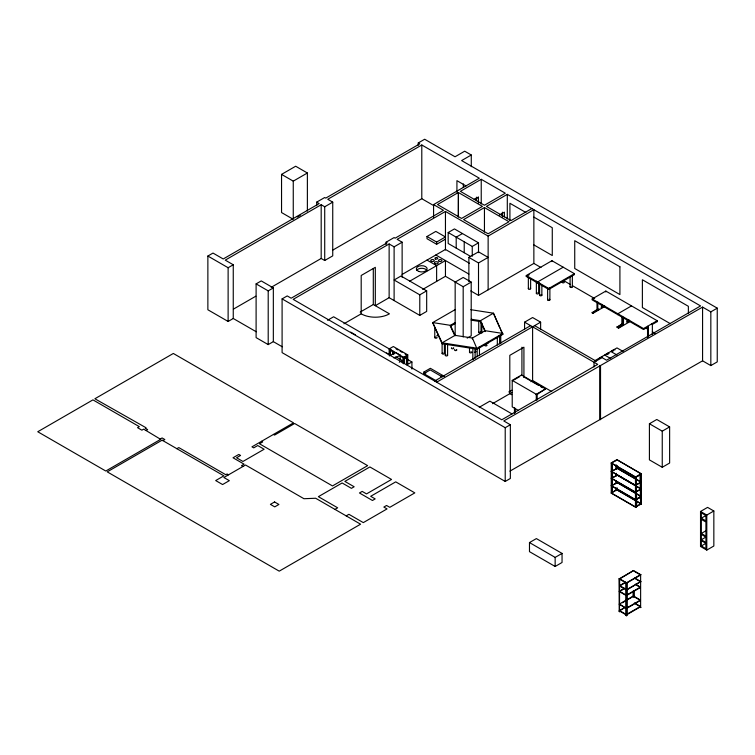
<?xml version="1.0" encoding="UTF-8"?>
<svg xmlns="http://www.w3.org/2000/svg" width="755" height="755" viewBox="0 0 755 755"><rect width="100%" height="100%" fill="white"/><g stroke="black" fill="none" stroke-linecap="round" stroke-linejoin="round"><path stroke-width="1.13" d="M307.379 172.999L293.261 181.143L293.261 219.318L281.549 212.551L281.549 174.386L295.667 166.232L307.379 172.999L307.379 211.164M256.247 331.766L233.257 318.497L228.123 321.46L207.87 309.767L207.87 256.039L213.004 253.067L223.225 258.974L319.176 203.576L316.685 202.142L316.685 205.643M418.251 145.281L418.251 142.95L424.669 139.241L455.038 156.776L464.702 151.198L471.28 154.992L471.28 166.676M316.685 202.142L324.716 197.508L325.754 198.112L419.78 143.828L418.251 142.95M297.3 216.987L300.32 215.241M433.578 217.44L433.578 204.596L479.312 178.199L421.79 144.988L327.764 199.273L332.738 202.142L332.738 255.869L324.716 260.503L321.186 258.465L271.168 287.344M332.738 202.142L324.716 206.776L321.186 204.737L225.235 260.135L233.257 264.769L233.257 318.497M207.87 256.039L228.123 267.732L233.257 264.769M471.28 154.992L461.626 160.57L717.25 308.153L717.25 361.89L710.832 365.59L702.575 360.824L509.899 471.139M273.338 341.637L268.204 344.601L256.105 337.617L256.105 283.889L261.239 280.917L273.338 287.91L273.338 341.637L282.266 346.79M332.813 250.084L421.79 198.716L433.832 205.671M233.399 309.144L255.851 296.177M256.105 283.889L268.204 290.873L273.338 287.91M481.237 179.303L460.371 191.345L484.446 205.247L505.303 193.204L481.237 179.303L481.237 203.982M717.25 308.153L710.832 311.862L702.575 307.096L503.774 420.95L510.352 424.744L510.352 478.472L505.218 481.445L282.096 352.623L282.096 298.886L287.23 295.922L291.175 298.206L387.126 242.808L386.088 242.204L386.088 244.544M386.088 242.204L394.11 237.57L395.148 238.174L443.449 210.296L433.578 204.596M402.132 277.245L402.132 242.204L394.11 246.838L389.136 243.969L293.185 299.367L501.773 419.789L597.724 364.391L524.583 322.168L524.583 329.18M470.809 290.93L478.51 295.384L533.86 263.419L533.86 209.692L488.136 236.088L445.45 211.447L397.158 239.335L402.132 242.204M474.291 199.433L478.396 197.159L478.396 203.029M474.366 199.48L478.396 197.159M427 236.494L435.824 231.398L445.45 236.957L436.626 242.053L427 236.494L427 238.722L436.626 244.28L445.45 239.184M484.446 207.559L463.579 219.601L488.136 233.776L508.993 221.734L484.446 207.559L484.446 232.087M594.015 366.93L594.015 362.258L602.046 357.625L606.548 360.22L700.574 305.935L507.303 194.356L486.447 206.398L510.993 220.573L531.86 208.531M470.242 256.2L448.177 243.469L448.177 232.531L454.434 228.916L478.51 242.817L478.51 252.651M462.456 233.55L456.199 237.164L456.199 248.093M499.357 215.071L504.387 212.164L504.387 216.864M402.132 274.442L445.45 249.433L469.487 263.306M327.547 320.28L333.616 316.779L391.581 350.245M146.055 430.539L160.655 439.344L105.785 471.026L37.75 431.747L92.95 399.876L139.316 426.65L137.552 427.67L141.883 430.171L143.648 429.151L146.055 430.539L147.659 429.614L145.253 428.227L146.055 427.764L94.875 398.763L173.329 353.463L293.516 422.847L251.953 446.847L253.718 447.866L257.729 445.544L264.127 449.244L242.95 461.465L236.551 457.775L240.562 455.454L238.797 454.434L233.021 457.775L244.091 464.165L241.524 465.646L242.968 466.486M409.767 281.153L445.45 260.55L445.45 276.292L422.696 289.429M448.177 232.531L472.252 246.432L478.51 242.817M360.192 312.089L373.3 304.52L389.429 313.835A19.97 11.533 0 0 1 361.192 313.835L343.931 323.791M426.679 290.845L419.78 294.827L394.11 280.001L401.009 276.019L426.679 290.845L426.679 311.409L419.78 315.392L389.136 297.697L375.31 305.681L375.31 267.327L361.192 275.481L361.192 313.835M468.874 257.398L478.51 251.84L488.136 257.398L478.51 262.957L468.874 257.398L468.874 281.719M160.173 439.061L162.099 437.947L164.826 439.523L162.901 440.637M455.161 335.815L455.161 282.087L463.183 277.453L471.205 282.087L471.205 335.815L467.194 338.127M176.859 448.697L178.784 447.583L225.802 474.725L227.085 473.989L228.529 474.82M455.161 282.087L463.183 286.721L471.205 282.087M455.407 309.475L432.7 322.583L442.09 343.761L477.16 349.188L502.839 334.361L493.44 313.193L470.818 309.692M389.155 355.19L389.155 348.933L393.327 346.526L407.766 354.869L407.766 363.202L407.124 363.57L406.483 363.202L406.483 355.605M526.273 275.528L551.952 260.711L574.423 273.688L574.423 274.612L548.753 289.429L526.273 276.453L526.273 275.528L548.753 288.504L574.423 273.688M526.273 276.453L529.236 274.745M389.344 355.926L395.441 352.406L400.188 355.143L400.188 359.767M393.865 357.955L395.875 356.794L402.292 360.503L402.292 362.815M455.303 322.508L450.414 325.329L432.7 322.583L442.09 342.836L442.137 353.463M396.12 357.493L400.188 355.143M454.595 335.267L450.414 326.254L455.303 323.433M389.155 348.933L403.595 357.275L407.766 354.869M563.192 267.204L537.513 282.011L537.522 282.946M399.282 362.24L402.292 360.503M406.483 363.202L407.766 363.202M455.067 335.343L442.09 342.836L477.16 348.253L502.839 333.436L485.116 330.699L472.413 338.032L455.067 335.343L450.414 325.329L450.414 326.254M406.86 364.901L411.919 361.985L411.919 369.063M423.942 374.206L423.942 372.007L430.359 368.298L444.61 376.537M524.583 322.168L532.605 317.534L540.627 322.168L540.627 329.18M440.873 376.49L442.713 375.433M434.654 381.039L530.605 325.641M436.654 382.2L540.627 322.168M648.347 336.89L648.347 326.736L643.534 329.52L592.184 299.877L592.184 298.952L605.831 291.071L657.171 320.715L657.171 321.639L652.358 324.423L651.556 323.961M604.679 306.558L592.986 313.306L592.184 312.844L596.997 309.512L597.8 309.975L597.8 302.075M603.906 305.52L601.018 307.191L601.82 307.653L604.708 305.992M592.184 312.844L599.008 308.908M592.184 312.287L592.986 312.749L597.8 309.975M631.501 305.898L617.864 313.769L617.864 314.693M518.081 410.267L512.22 406.879L512.22 380.388L521.526 375.018L545.601 388.91L537.173 394.327L537.173 400.008M514.042 379.888L519.657 376.651M630.349 321.375L618.666 328.132L617.062 327.198L621.875 323.867L623.479 324.792L623.479 318.025M626.848 320.998L628.773 319.884M617.062 327.198L619.006 326.075M620.959 324.952L622.903 323.829M629.576 320.346L626.688 322.017L627.49 322.479L629.415 321.366M479.274 407.266L489.872 401.15L512.05 413.957M617.062 326.641L618.666 327.576L623.479 324.792M508.804 391.958L511.833 390.212M492.534 403.67L511.824 392.534M530.68 381.643L532.605 380.529L551.735 391.571M592.184 298.952L643.534 328.595L657.171 320.715M334.946 509.398L337.674 507.822L318.384 496.677L342.128 482.974L351.434 488.343L354.161 486.767L344.856 481.397L369.884 466.949L391.543 479.453L366.515 493.902L362.183 491.401L359.455 492.977L372.451 500.48L375.178 498.904L370.686 496.309L395.724 481.86L414.816 492.883L389.778 507.332L386.569 505.482L383.842 507.058L387.051 508.908L363.306 522.62L348.904 514.306L346.177 515.882M512.22 380.388L536.286 394.28L545.601 388.91M594.912 360.645L616.977 347.904L623.092 351.434M602.018 357.049L599.772 358.342L602.018 356.634L602.018 357.417M605.944 354.359L608.19 353.066L608.832 353.434L606.907 354.548M612.767 351.585L612.126 350.792L614.372 349.499L615.014 349.867M612.126 351.207L614.372 349.499M608.832 353.434L608.19 353.434M282.096 298.886L505.218 427.707L510.352 424.744M649.413 423.753L656.793 419.487L669.628 426.905L669.628 463.032L662.248 467.288L649.413 459.88L649.413 423.753L662.248 431.162L669.628 426.905M636.597 506.869L636.276 476.632L636.597 506.869L635.795 507.332L611.248 493.128L611.248 462.928L616.863 459.682L641.41 473.857L641.41 504.085L640.608 504.548L640.287 474.319L640.608 504.548M611.569 471.648L612.371 471.186L612.05 462.645L617.184 460.05M612.371 462.834L611.569 463.296L611.569 493.345L612.371 492.845L612.05 462.645M612.05 470.997L617.184 468.402L617.184 465.882M611.569 471.46L617.184 468.223M612.05 472.111L612.05 477.849L617.184 475.254L611.569 478.311M611.569 478.491L612.05 477.849M612.05 478.887L612.05 485.323L617.184 482.728L611.569 485.786M611.569 485.965L612.05 485.323M641.089 473.857L635.474 477.094L635.474 507.143L641.089 503.868M611.248 462.928L635.795 477.094L641.41 473.857M641.089 503.689L616.863 489.693L611.248 492.94L635.474 506.926L640.287 504.151M611.248 493.157L616.863 489.693M611.569 493.128L612.371 492.666M616.382 490.344L617.184 489.882M616.061 488.117L616.382 490.561L617.184 490.07L617.184 487.834M529.481 542.571L536.38 538.589L562.05 553.415L562.05 562.484L555.151 566.476L529.481 551.65L529.481 542.571L555.151 557.398L562.05 553.415M700.527 511.456L707.586 507.379L713.843 510.993L713.843 546.016L706.784 550.084L700.527 546.478L700.527 511.456L706.784 515.07L713.843 510.993M701.263 518.213L705.925 520.903L705.925 515.523L701.263 512.834L701.263 518.213L706.312 515.306M619.128 578.707L619.61 578.613L619.449 611.682L619.128 578.707L619.61 578.802M633.568 570.553L619.449 578.707L626.508 582.784L640.627 574.63L633.568 570.553L619.449 579.076L626.508 583.153L640.627 574.999L634.577 571.507M633.728 570.648L633.407 570.648M701.263 533.483L705.925 536.173L705.925 522.035L701.263 519.346L701.263 533.483L706.312 530.567M625.659 582.124L619.61 585.616L626.669 589.693L640.787 581.539L626.669 590.061L619.61 585.984L625.659 582.492M626.188 582.784L626.188 615.57L626.188 582.784L626.829 582.784L626.829 615.57L626.188 615.57M640.627 574.442L640.627 607.605M640.948 574.63L640.466 574.725M701.263 539.749L705.925 542.449L705.925 537.06L701.263 534.37L701.263 539.749L706.312 536.843M636.446 585.134L640.485 587.456L626.357 595.61L619.298 591.533L624.347 588.249M620.308 590.957L624.347 588.626M701.263 545.997L705.925 548.687L705.925 543.307L701.263 540.618L701.263 545.997L706.312 543.09M619.298 604.132L633.417 595.978L640.485 600.055L626.357 608.209L619.298 604.132L626.357 608.577L640.485 600.423L633.417 596.346L627.367 599.838M622.328 602.754L625.357 601.008M635.436 603.877L640.485 606.793L626.357 614.947L619.298 610.87L624.347 607.586M620.308 610.285L624.347 607.954M619.128 611.503L619.61 611.588M640.466 607.52L640.948 607.426M471.214 319.242L480.473 320.677L493.44 313.193L499.867 327.972M471.214 320.167L480.473 321.602L485.116 331.624M525.867 212.485L509.918 203.274L509.918 220.649M533.86 217.1L552.273 227.727L552.273 255.52L533.86 244.894M466.08 185.938L456.926 180.653L456.926 192.27M670.374 323.706L642.382 307.549L642.382 279.756L688.371 306.303L688.371 313.25M656.369 321.177L657.171 321.639M533.86 263.419L540.957 267.515M563.277 280.398L570.374 284.503M572.403 285.673L594.713 298.555M645.374 327.802L648.375 329.539M652.377 331.841L655.378 333.578M612.126 350.792L612.767 351.169M610.795 351.471L616.92 355.001M435.824 254.992L468.874 274.074M604.623 355.039L610.738 358.568M599.772 357.927L600.414 358.342M281.549 174.386L293.261 181.143M427 260.088L436.626 265.647L436.626 281.389M596.478 360.569L595.837 360.616M534.615 325.641L596.025 361.098M445.45 276.292L455.633 282.181M523.536 376.726L529.548 380.199M531.558 381.36L538.579 385.409M540.58 386.569L542.59 387.73M611.248 463.108L635.795 477.283L641.41 474.046L616.863 459.682M616.863 468.034L641.089 482.02M641.089 482.209L616.863 468.223L616.863 465.703M640.287 482.483L635.474 485.267L611.248 471.28M640.287 482.671L635.474 485.446L611.248 471.46M641.089 488.872L616.863 474.876L641.089 489.051M640.287 489.334L635.474 492.109L611.248 478.123M640.287 489.514L635.474 492.298L611.248 478.311M395.998 348.81L398.017 349.98M400.046 351.141L402.066 352.311M405.105 354.067L407.124 355.237M442.27 376.877L430.237 369.931L423.819 373.64L436.862 381.162M403.783 357.285L411.919 361.985M394.856 352.972L389.797 350.046L389.797 355.473M399.923 355.888L402.953 357.643L402.953 363.07M641.089 496.346L616.863 482.351L641.089 496.526M423.942 372.007L425.839 373.102M640.287 496.809L635.474 499.584L611.248 485.597M350.688 332.125L355.426 334.861M386.551 352.962L390.495 355.246M636.276 499.31L640.608 497.177L635.474 499.772L611.248 485.786M616.863 489.882L641.41 504.085M612.371 492.873L612.05 486.343M634.738 578.047L640.787 581.539M635.748 579L640.787 581.907M635.436 584.181L640.485 587.088L626.357 595.242L619.298 591.165M634.427 602.924L640.485 606.425L626.357 614.57L619.298 610.502M273.452 434.427L274.575 435.078L294.639 423.498L367.638 465.646L332.502 485.937L259.493 443.789L262.702 441.939L261.579 441.288M500.858 330.095L502.839 334.361M485.116 330.699L480.473 320.677L480.473 321.602M710.832 311.862L710.832 365.59M706.784 515.07L706.784 550.084M702.575 307.096L702.575 360.824M662.248 431.162L662.248 467.288M652.358 324.423L652.358 334.578M647.545 326.273L647.545 337.56M643.534 328.595L643.534 329.52M635.795 477.094L635.795 507.332M633.889 590.467L633.889 596.318M633.728 590.552L633.728 596.412M633.568 590.467L633.568 597.309M633.407 590.561L633.407 596.412M633.247 591.637L633.247 596.318M627.49 320.224L627.49 322.479M626.829 582.784L626.829 615.57M626.508 582.784L626.508 615.759M622.677 316.43L622.677 324.329L617.864 327.661M621.875 317.1L621.875 323.867M619.449 578.519L619.449 611.682M618.666 327.576L618.666 328.132M616.382 465.184L616.382 468.864M616.382 473.309L616.382 475.716M616.382 480.916L616.382 483.191M616.382 488.296L616.382 490.561M616.061 464.995L616.061 468.685M616.061 480.737L616.061 483.002M608.19 353.066L608.19 353.85M605.831 291.071L605.831 291.996M601.82 304.274L601.82 307.653M600.527 366.015L600.527 419.742M599.725 365.552L599.725 419.28M596.997 302.736L596.997 309.512M592.986 312.749L592.986 313.306M572.356 275.726L572.356 286.843M570.082 276.84L570.082 286.843M555.151 557.398L555.151 566.476M551.952 260.711L551.952 261.636M549.885 287.579L549.885 299.81M548.753 288.504L548.753 289.429M547.62 287.579L547.62 299.81M541.863 285.173L541.863 295.177M539.598 282.946L539.598 295.177M538.645 283.314L538.645 293.317M536.371 281.086L536.371 293.317M536.286 394.28L536.286 400.037M532.605 326.802L532.605 380.529M530.623 278.68L530.623 288.684M528.349 277.566L528.349 288.684M523.923 377.406L523.923 347.196L509.804 355.341L509.804 393.695A19.97 11.533 0 0 0 511.767 394.686M521.922 347.196L521.922 375.084M521.526 375.018L521.526 375.565M515.269 408.304L515.269 412.815M514.466 407.842L514.466 413.485M507.303 194.356L507.303 218.884M505.218 427.707L505.218 481.445M502.386 212.183L502.386 216.883M500.763 334.739L500.763 343.638M499.602 336.145L499.602 343.931M497.328 337.249L497.328 345.035M488.136 236.088L488.136 289.826M481.841 323.055L481.841 333.059M481.01 322.376L481.01 332.379M479.463 346.658L479.463 355.548M478.745 321.271L478.745 332.389M478.51 262.957L478.51 295.384M477.188 348.885L477.188 356.671M477.16 349.188L472.413 338.032L472.413 338.957M476.386 197.168L476.386 200.698M475.112 348.451L475.112 358.455M472.838 347.328L472.838 359.559M472.252 246.432L472.252 256.266M469.516 347.819L469.516 352.264M464.221 241.798L464.221 252.727M463.343 183.918L463.343 187.4M463.183 286.721L463.183 336.947M447.592 344.186L447.592 355.303M445.45 211.447L445.45 249.999M445.327 344.195L445.327 355.312M444.412 343.468L444.412 353.472M436.626 242.053L436.626 244.28M434.767 327.576L434.767 337.589M421.79 144.988L421.79 198.716M419.78 294.827L419.78 315.392M407.124 363.57L407.124 355.973L404.236 357.643L404.236 363.07M403.595 357.275L403.595 363.787M394.11 246.838L394.11 300.565M393.968 351.981L393.968 354.152M393.327 351.264L393.327 354.52M392.685 350.896L392.685 354.152M390.439 349.678L390.439 355.105M389.136 243.969L389.136 297.697M373.3 268.497L373.3 304.52M324.716 206.776L324.716 260.503M321.186 204.737L321.186 258.465M268.204 290.873L268.204 344.601M228.123 267.732L228.123 321.46M538.041 393.695A19.97 11.533 0 0 1 536.078 394.686M438.164 334.899A1.132 0.651 0 0 1 436.767 335.701M480.671 331.917A1.132 0.651 0 0 1 480.68 332.842A1.132 0.651 0 0 1 479.076 332.851A1.132 0.651 0 0 1 479.066 331.917M487.796 342.364A1.132 0.651 0 0 1 487.985 343.157A1.132 0.651 0 0 1 486.711 343.459M444.082 353.01A1.132 0.651 0 0 1 443.997 353.972A1.132 0.651 0 0 1 442.345 353.84A1.132 0.651 0 0 1 442.713 352.896M453.359 347.696A1.132 0.651 0 0 1 453.359 348.621A1.132 0.651 0 0 1 451.754 348.621A1.132 0.651 0 0 1 451.754 347.696M436.701 337.117A1.132 0.651 0 0 1 436.635 338.08A1.132 0.651 0 0 1 434.974 337.957A1.132 0.651 0 0 1 435.333 337.013M486.664 344.808A1.132 0.651 0 0 1 486.664 345.733A1.132 0.651 0 0 1 485.059 345.733A1.132 0.651 0 0 1 485.059 344.808M479.312 346.989A1.132 0.651 0 0 1 479.132 347.121M499.027 335.598A1.132 0.651 0 0 1 498.753 335.664M475.178 350.981A1.132 0.651 0 0 1 475.98 351.773A1.132 0.651 0 0 1 474.593 352.245M416.581 270.479A5.398 3.124 0 0 1 421.979 268.308A5.398 3.124 0 0 1 427.009 270.752M530.472 288.353A1.132 0.651 0 0 1 530.057 289.25A1.132 0.651 0 0 1 528.5 289.014A1.132 0.651 0 0 1 528.915 288.117M537.805 292.685A1.132 0.651 0 0 1 538.608 293.487A1.132 0.651 0 0 1 537.211 293.95A1.132 0.651 0 0 1 536.409 293.148M456.454 349.48A1.132 0.651 0 0 1 456.464 350.405A1.132 0.651 0 0 1 454.859 350.414A1.132 0.651 0 0 1 454.85 349.489M472.875 359.729A1.132 0.651 0 0 1 472.998 359.229M471.45 351.802A1.132 0.651 0 0 1 471.375 352.764A1.132 0.651 0 0 1 469.723 352.642A1.132 0.651 0 0 1 470.082 351.698M447.262 354.841A1.132 0.651 0 0 1 447.196 355.803A1.132 0.651 0 0 1 445.535 355.68A1.132 0.651 0 0 1 445.884 354.737M541.712 294.846A1.132 0.651 0 0 1 541.297 295.743A1.132 0.651 0 0 1 539.749 295.507A1.132 0.651 0 0 1 540.165 294.61M563.485 281.577A1.132 0.651 0 0 1 564.287 282.379A1.132 0.651 0 0 1 562.9 282.842A1.132 0.651 0 0 1 562.097 282.04M572.016 286.381A1.132 0.651 0 0 1 572.016 287.306A1.132 0.651 0 0 1 570.412 287.306A1.132 0.651 0 0 1 570.412 286.381M549.319 299.244A1.132 0.651 0 0 1 549.687 300.188A1.132 0.651 0 0 1 548.026 300.311A1.132 0.651 0 0 1 547.951 299.348M549.555 288.042A1.132 0.651 0 0 1 549.319 288.146M458.37 192.506L437.513 204.548L461.579 218.44L482.436 206.398L458.37 192.506L458.37 217.034L458.445 192.553M162.099 440.174L107.229 471.856L279.227 571.158L360.579 524.197L315.656 498.253L303.944 498.715L245.535 464.995L223.876 477.509L229.331 480.652L222.593 484.55L215.694 480.567L223.876 475.839L162.099 440.174M274.575 501.962L270.403 504.368L274.735 506.869L278.906 504.463L274.575 501.962M619.912 266.789L574.734 240.703L574.734 268.487L619.912 294.573L619.912 266.789M418.827 271.441A5.398 3.124 0 0 0 427.132 268.959A5.398 3.124 0 0 0 419.242 266.043A5.398 3.124 0 0 0 418.827 271.441M439.325 261.409A1.718 0.991 0 0 0 441.901 260.55A1.718 0.991 0 0 0 439.325 259.692A1.718 0.991 0 0 0 439.325 261.409M435.626 259.022A1.397 0.802 0 0 0 437.73 258.342A1.397 0.802 0 0 0 435.654 257.625A1.397 0.802 0 0 0 435.626 259.022M435.39 263.721A1.897 1.095 0 0 0 438.23 262.768A1.897 1.095 0 0 0 435.39 261.825A1.897 1.095 0 0 0 435.39 263.721M431.605 261.428A1.765 1.019 0 0 0 434.248 260.55A1.765 1.019 0 0 0 431.605 259.663A1.765 1.019 0 0 0 431.605 261.428"/></g></svg>
